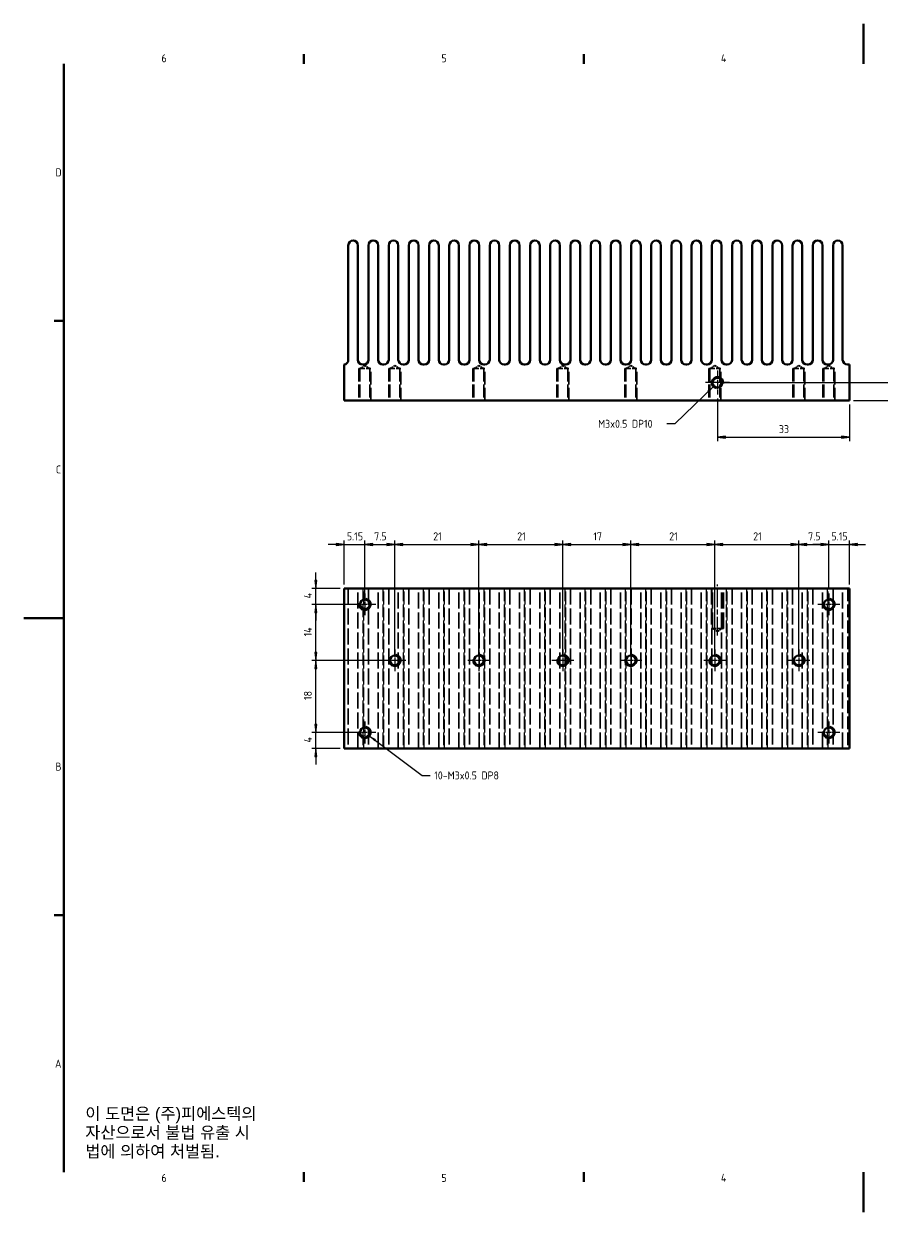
# Model space of a CAD drawing. Header units: millimetres. Extents: x 0 to 420, y 0 to 297.
# Drawn here: x 0 to 214.6, y 0 to 297 of the extents above; entities that cross this region are included whole.
import ezdxf

# ---------------------------------------------------------------- set-up
doc = ezdxf.new("R2010")
doc.units = ezdxf.units.MM
doc.linetypes.add('CHAIN', pattern=[0.3543, 0.2362, -0.0295, 0.0591, -0.0295])
doc.linetypes.add('DASHED', pattern=[0.2067, 0.1654, -0.0413])
doc.layers.get('0').update_dxf_attribs({"lineweight": 25})
for name, color, linetype, lineweight in [('가려진 것(ISO)', 5, 'DASHED', 35), ('가려진 좁은 것(ISO)', 5, 'DASHED', 25), ('가시적인 것(ISO)', 7, 'Continuous', 50), ('가시적인 좁은 것(ISO)', 1, 'Continuous', 35), ('경계(ISO)', 7, 'Continuous', 70), ('기호(ISO)', 7, 'Continuous', 25), ('중심 표식(ISO)', 1, 'Continuous', 25), ('중심선(ISO)', 1, 'Continuous', 25), ('치수(ISO)', 7, 'Continuous', 25)]:
    doc.layers.add(name, color=color, linetype=linetype, lineweight=lineweight)
doc.styles.add('ISO Proportional', font='arial.ttf')
doc.styles.add('ISO ProportionalPSTEK', font='isocp.shx')
doc.dimstyles.new('PSTEK', dxfattribs={"dimtxt": 2, "dimasz": 2, "dimexe": 1, "dimexo": 1, "dimgap": 1, "dimtad": 1, "dimrnd": 1e-08, "dimdsep": 46, "dimtxsty": 'ISO ProportionalPSTEK', "dimblk": 'Filled-1', "dimcen": 0.09, "dimdle": 10, "dimclrd": 3, "dimclre": 3, "dimclrt": 1, "dimadec": 1, "dimazin": 2, "dimtfac": 1, "dimtmove": 0, "dimatfit": 3, "dimfxl": 0, "dimtolj": 1, "dimlwd": -1, "dimlwe": -1, "dimarcsym": 0})
doc.dimstyles.new('PSTEK$7', dxfattribs={"dimtxt": 2, "dimasz": 2, "dimexe": 1, "dimexo": 1, "dimgap": 1, "dimtad": 1, "dimrnd": 1e-08, "dimdsep": 46, "dimtxsty": 'ISO ProportionalPSTEK', "dimblk": 'Filled-1', "dimcen": 0.09, "dimdle": 10, "dimclrd": 3, "dimclre": 3, "dimclrt": 1, "dimadec": 1, "dimazin": 2, "dimtfac": 1, "dimtmove": 0, "dimatfit": 3, "dimfxl": 0, "dimtolj": 1, "dimlwd": -1, "dimlwe": -1, "dimarcsym": 0})

# ---------------------------------------------------------------- blocks, each defined once
blk = doc.blocks.new('경계 Default Border')
at = {"layer": '경계(ISO)'}
for p, q in [((70, 287), (70, 289.4)), ((140, 287), (140, 289.4)), ((10, 222.75), (7.6, 222.75)), ((10, 74.25), (7.6, 74.25)), ((70, 10), (70, 7.6)), ((140, 10), (140, 7.6))]:
    blk.add_line(p, q, dxfattribs=at)
at = {"layer": '경계(ISO)', "flags": 128}
for points in [[(210, 297), (210, 287)], [(10, 10), (10, 287)], [(0, 148.5), (10, 148.5)], [(210, 0), (210, 10)]]:
    blk.add_lwpolyline(points, dxfattribs=at)
at = {"layer": '경계(ISO)', "color": 1, "char_height": 2, "attachment_point": 7, "style": 'ISO ProportionalPSTEK'}
for s, insert in [('6', (34.43, 287.38)), ('5', (104.43, 287.38)), ('4', (174.32, 287.4)), ('D', (7.92, 258.86)), ('C', (8.03, 184.61)), ('B', (7.92, 110.36)), ('A', (7.81, 36.12)), ('6', (34.43, 7.58)), ('5', (104.43, 7.58)), ('4', (174.32, 7.6))]:
    blk.add_mtext(s, dxfattribs=dict(at, insert=insert))
blk = doc.blocks.new('Filled-1')
at = {"color": 0}
for p, q in [((0, 0), (-1, 0.125)), ((-1, 0.125), (-1, -0.125)), ((-1, 0), (0, 0)), ((-1, -0.125), (0, 0))]:
    blk.add_line(p, q, dxfattribs=at)
at = {"color": 0, "flags": 128}
blk.add_lwpolyline([(-1, -0.125), (0, 0)], dxfattribs=at)
at = {"color": 0}
blk.add_solid([(-1, -0.125), (0, 0), (-1, 0.125), (-1, -0.125)], dxfattribs=at)
blk = doc.blocks.new('*D14')
at = {"layer": 'Defpoints', "color": 0}
for p in [(85.3, 166.9), (80.15, 155.9), (85.3, 151.9)]:
    blk.add_point(p, dxfattribs=at)
at = {"layer": '치수(ISO)', "color": 3}
for p, q in [((78.15, 166.9), (76.15, 166.9)), ((80.15, 156.9), (80.15, 167.9)), ((80.15, 166.9), (85.3, 166.9)), ((85.3, 152.9), (85.3, 167.9)), ((87.3, 166.9), (89.3, 166.9))]:
    blk.add_line(p, q, dxfattribs=at)
at = {"layer": '치수(ISO)', "color": 3, "xscale": 2, "yscale": 2, "zscale": 2}
blk.add_blockref('Filled-1', (80.15, 166.9), dxfattribs=at)
at = {"layer": '치수(ISO)', "color": 3, "xscale": 2, "yscale": 2, "zscale": 2, "rotation": 180}
blk.add_blockref('Filled-1', (85.3, 166.9), dxfattribs=at)
at = {"layer": '치수(ISO)', "color": 1, "insert": (80.78, 169.9), "char_height": 2, "attachment_point": 1, "style": 'ISO ProportionalPSTEK'}
blk.add_mtext('\\A1;5.15', dxfattribs=at)
blk = doc.blocks.new('*D15')
at = {"layer": 'Defpoints', "color": 0}
for p in [(92.8, 166.9), (85.3, 151.9), (92.8, 137.9)]:
    blk.add_point(p, dxfattribs=at)
at = {"layer": '치수(ISO)', "color": 3}
for p, q in [((85.3, 152.9), (85.3, 167.9)), ((87.3, 166.9), (90.8, 166.9)), ((92.8, 138.9), (92.8, 167.9))]:
    blk.add_line(p, q, dxfattribs=at)
at = {"layer": '치수(ISO)', "color": 3, "xscale": 2, "yscale": 2, "zscale": 2, "rotation": 180}
blk.add_blockref('Filled-1', (85.3, 166.9), dxfattribs=at)
at = {"layer": '치수(ISO)', "color": 3, "xscale": 2, "yscale": 2, "zscale": 2}
blk.add_blockref('Filled-1', (92.8, 166.9), dxfattribs=at)
at = {"layer": '치수(ISO)', "color": 1, "insert": (87.62, 169.9), "char_height": 2, "attachment_point": 1, "style": 'ISO ProportionalPSTEK'}
blk.add_mtext('\\A1;7.5', dxfattribs=at)
blk = doc.blocks.new('*D16')
at = {"layer": 'Defpoints', "color": 0}
for p in [(113.8, 166.9), (92.8, 137.9), (113.8, 137.9)]:
    blk.add_point(p, dxfattribs=at)
at = {"layer": '치수(ISO)', "color": 3}
for p, q in [((92.8, 138.9), (92.8, 167.9)), ((94.8, 166.9), (111.8, 166.9)), ((113.8, 138.9), (113.8, 167.9))]:
    blk.add_line(p, q, dxfattribs=at)
at = {"layer": '치수(ISO)', "color": 3, "xscale": 2, "yscale": 2, "zscale": 2, "rotation": 180}
blk.add_blockref('Filled-1', (92.8, 166.9), dxfattribs=at)
at = {"layer": '치수(ISO)', "color": 3, "xscale": 2, "yscale": 2, "zscale": 2}
blk.add_blockref('Filled-1', (113.8, 166.9), dxfattribs=at)
at = {"layer": '치수(ISO)', "color": 1, "insert": (102.38, 169.91), "char_height": 2, "attachment_point": 1, "style": 'ISO ProportionalPSTEK'}
blk.add_mtext('\\A1;21', dxfattribs=at)
blk = doc.blocks.new('*D17')
at = {"layer": 'Defpoints', "color": 0}
for p in [(134.8, 166.9), (113.8, 137.9), (134.8, 137.9)]:
    blk.add_point(p, dxfattribs=at)
at = {"layer": '치수(ISO)', "color": 3}
for p, q in [((113.8, 138.9), (113.8, 167.9)), ((115.8, 166.9), (132.8, 166.9)), ((134.8, 138.9), (134.8, 167.9))]:
    blk.add_line(p, q, dxfattribs=at)
at = {"layer": '치수(ISO)', "color": 3, "xscale": 2, "yscale": 2, "zscale": 2, "rotation": 180}
blk.add_blockref('Filled-1', (113.8, 166.9), dxfattribs=at)
at = {"layer": '치수(ISO)', "color": 3, "xscale": 2, "yscale": 2, "zscale": 2}
blk.add_blockref('Filled-1', (134.8, 166.9), dxfattribs=at)
at = {"layer": '치수(ISO)', "color": 1, "insert": (123.38, 169.91), "char_height": 2, "attachment_point": 1, "style": 'ISO ProportionalPSTEK'}
blk.add_mtext('\\A1;21', dxfattribs=at)
blk = doc.blocks.new('*D18')
at = {"layer": 'Defpoints', "color": 0}
for p in [(151.8, 166.9), (134.8, 137.9), (151.8, 137.9)]:
    blk.add_point(p, dxfattribs=at)
at = {"layer": '치수(ISO)', "color": 3}
for p, q in [((134.8, 138.9), (134.8, 167.9)), ((136.8, 166.9), (149.8, 166.9)), ((151.8, 138.9), (151.8, 167.9))]:
    blk.add_line(p, q, dxfattribs=at)
at = {"layer": '치수(ISO)', "color": 3, "xscale": 2, "yscale": 2, "zscale": 2, "rotation": 180}
blk.add_blockref('Filled-1', (134.8, 166.9), dxfattribs=at)
at = {"layer": '치수(ISO)', "color": 3, "xscale": 2, "yscale": 2, "zscale": 2}
blk.add_blockref('Filled-1', (151.8, 166.9), dxfattribs=at)
at = {"layer": '치수(ISO)', "color": 1, "insert": (142.41, 169.9), "char_height": 2, "attachment_point": 1, "style": 'ISO ProportionalPSTEK'}
blk.add_mtext('\\A1;17', dxfattribs=at)
blk = doc.blocks.new('*D19')
at = {"layer": 'Defpoints', "color": 0}
for p in [(172.8, 166.9), (151.8, 137.9), (172.8, 137.9)]:
    blk.add_point(p, dxfattribs=at)
at = {"layer": '치수(ISO)', "color": 3}
for p, q in [((151.8, 138.9), (151.8, 167.9)), ((153.8, 166.9), (170.8, 166.9)), ((172.8, 138.9), (172.8, 167.9))]:
    blk.add_line(p, q, dxfattribs=at)
at = {"layer": '치수(ISO)', "color": 3, "xscale": 2, "yscale": 2, "zscale": 2, "rotation": 180}
blk.add_blockref('Filled-1', (151.8, 166.9), dxfattribs=at)
at = {"layer": '치수(ISO)', "color": 3, "xscale": 2, "yscale": 2, "zscale": 2}
blk.add_blockref('Filled-1', (172.8, 166.9), dxfattribs=at)
at = {"layer": '치수(ISO)', "color": 1, "insert": (161.38, 169.91), "char_height": 2, "attachment_point": 1, "style": 'ISO ProportionalPSTEK'}
blk.add_mtext('\\A1;21', dxfattribs=at)
blk = doc.blocks.new('*D20')
at = {"layer": 'Defpoints', "color": 0}
for p in [(193.8, 166.9), (172.8, 137.9), (193.8, 137.9)]:
    blk.add_point(p, dxfattribs=at)
at = {"layer": '치수(ISO)', "color": 3}
for p, q in [((172.8, 138.9), (172.8, 167.9)), ((174.8, 166.9), (191.8, 166.9)), ((193.8, 138.9), (193.8, 167.9))]:
    blk.add_line(p, q, dxfattribs=at)
at = {"layer": '치수(ISO)', "color": 3, "xscale": 2, "yscale": 2, "zscale": 2, "rotation": 180}
blk.add_blockref('Filled-1', (172.8, 166.9), dxfattribs=at)
at = {"layer": '치수(ISO)', "color": 3, "xscale": 2, "yscale": 2, "zscale": 2}
blk.add_blockref('Filled-1', (193.8, 166.9), dxfattribs=at)
at = {"layer": '치수(ISO)', "color": 1, "insert": (182.38, 169.91), "char_height": 2, "attachment_point": 1, "style": 'ISO ProportionalPSTEK'}
blk.add_mtext('\\A1;21', dxfattribs=at)
blk = doc.blocks.new('*D21')
at = {"layer": 'Defpoints', "color": 0}
for p in [(201.3, 166.9), (201.3, 154.63), (193.8, 137.9)]:
    blk.add_point(p, dxfattribs=at)
at = {"layer": '치수(ISO)', "color": 3}
for p, q in [((193.8, 138.9), (193.8, 167.9)), ((195.8, 166.9), (199.3, 166.9)), ((201.3, 155.63), (201.3, 167.9))]:
    blk.add_line(p, q, dxfattribs=at)
at = {"layer": '치수(ISO)', "color": 3, "xscale": 2, "yscale": 2, "zscale": 2, "rotation": 180}
blk.add_blockref('Filled-1', (193.8, 166.9), dxfattribs=at)
at = {"layer": '치수(ISO)', "color": 3, "xscale": 2, "yscale": 2, "zscale": 2}
blk.add_blockref('Filled-1', (201.3, 166.9), dxfattribs=at)
at = {"layer": '치수(ISO)', "color": 1, "insert": (196.12, 169.9), "char_height": 2, "attachment_point": 1, "style": 'ISO ProportionalPSTEK'}
blk.add_mtext('\\A1;7.5', dxfattribs=at)
blk = doc.blocks.new('*D22')
at = {"layer": 'Defpoints', "color": 0}
for p in [(206.45, 166.9), (201.3, 154.63), (206.45, 155.9)]:
    blk.add_point(p, dxfattribs=at)
at = {"layer": '치수(ISO)', "color": 3}
for p, q in [((199.3, 166.9), (197.3, 166.9)), ((201.3, 155.63), (201.3, 167.9)), ((201.3, 166.9), (206.45, 166.9)), ((206.45, 156.9), (206.45, 167.9)), ((208.45, 166.9), (210.45, 166.9))]:
    blk.add_line(p, q, dxfattribs=at)
at = {"layer": '치수(ISO)', "color": 3, "xscale": 2, "yscale": 2, "zscale": 2}
blk.add_blockref('Filled-1', (201.3, 166.9), dxfattribs=at)
at = {"layer": '치수(ISO)', "color": 3, "xscale": 2, "yscale": 2, "zscale": 2, "rotation": 180}
blk.add_blockref('Filled-1', (206.45, 166.9), dxfattribs=at)
at = {"layer": '치수(ISO)', "color": 1, "insert": (201.93, 169.9), "char_height": 2, "attachment_point": 1, "style": 'ISO ProportionalPSTEK'}
blk.add_mtext('\\A1;5.15', dxfattribs=at)
blk = doc.blocks.new('*D23')
at = {"layer": 'Defpoints', "color": 0}
for p in [(73.03, 155.9), (80.15, 155.9), (85.3, 151.9)]:
    blk.add_point(p, dxfattribs=at)
at = {"layer": '치수(ISO)', "color": 3}
for p, q in [((73.03, 157.9), (73.03, 159.9)), ((79.15, 155.9), (72.03, 155.9)), ((73.03, 151.9), (73.03, 155.9)), ((84.3, 151.9), (72.03, 151.9)), ((73.03, 149.9), (73.03, 147.9))]:
    blk.add_line(p, q, dxfattribs=at)
at = {"layer": '치수(ISO)', "color": 3, "xscale": 2, "yscale": 2, "zscale": 2}
for p, rotation in [((73.03, 155.9), 270), ((73.03, 151.9), 90)]:
    blk.add_blockref('Filled-1', p, dxfattribs=dict(at, rotation=rotation))
at = {"layer": '치수(ISO)', "color": 1, "insert": (70.03, 153.4), "char_height": 2, "attachment_point": 1, "rotation": 90, "style": 'ISO ProportionalPSTEK'}
blk.add_mtext('\\A1;4', dxfattribs=at)
blk = doc.blocks.new('*D24')
at = {"layer": 'Defpoints', "color": 0}
for p in [(73.03, 151.9), (85.3, 151.9), (92.8, 137.9)]:
    blk.add_point(p, dxfattribs=at)
at = {"layer": '치수(ISO)', "color": 3}
for p, q in [((84.3, 151.9), (72.03, 151.9)), ((73.03, 139.9), (73.03, 149.9)), ((91.8, 137.9), (72.03, 137.9))]:
    blk.add_line(p, q, dxfattribs=at)
at = {"layer": '치수(ISO)', "color": 3, "xscale": 2, "yscale": 2, "zscale": 2}
for p, rotation in [((73.03, 151.9), 90), ((73.03, 137.9), 270)]:
    blk.add_blockref('Filled-1', p, dxfattribs=dict(at, rotation=rotation))
at = {"layer": '치수(ISO)', "color": 1, "insert": (70.03, 143.91), "char_height": 2, "attachment_point": 1, "rotation": 90, "style": 'ISO ProportionalPSTEK'}
blk.add_mtext('\\A1;14', dxfattribs=at)
blk = doc.blocks.new('*D25')
at = {"layer": 'Defpoints', "color": 0}
for p in [(73.03, 137.9), (92.8, 137.9), (85.3, 119.9)]:
    blk.add_point(p, dxfattribs=at)
at = {"layer": '치수(ISO)', "color": 3}
for p, q in [((91.8, 137.9), (72.03, 137.9)), ((73.03, 121.9), (73.03, 135.9)), ((84.3, 119.9), (72.03, 119.9))]:
    blk.add_line(p, q, dxfattribs=at)
at = {"layer": '치수(ISO)', "color": 3, "xscale": 2, "yscale": 2, "zscale": 2}
for p, rotation in [((73.03, 137.9), 90), ((73.03, 119.9), 270)]:
    blk.add_blockref('Filled-1', p, dxfattribs=dict(at, rotation=rotation))
at = {"layer": '치수(ISO)', "color": 1, "insert": (70.03, 128.01), "char_height": 2, "attachment_point": 1, "rotation": 90, "style": 'ISO ProportionalPSTEK'}
blk.add_mtext('\\A1;18', dxfattribs=at)
blk = doc.blocks.new('*D26')
at = {"layer": 'Defpoints', "color": 0}
for p in [(73.03, 119.9), (85.3, 119.9), (80.15, 115.9)]:
    blk.add_point(p, dxfattribs=at)
at = {"layer": '치수(ISO)', "color": 3}
for p, q in [((73.03, 121.9), (73.03, 123.9)), ((84.3, 119.9), (72.03, 119.9)), ((73.03, 115.9), (73.03, 119.9)), ((79.15, 115.9), (72.03, 115.9)), ((73.03, 113.9), (73.03, 111.9))]:
    blk.add_line(p, q, dxfattribs=at)
at = {"layer": '치수(ISO)', "color": 3, "xscale": 2, "yscale": 2, "zscale": 2}
for p, rotation in [((73.03, 119.9), 270), ((73.03, 115.9), 90)]:
    blk.add_blockref('Filled-1', p, dxfattribs=dict(at, rotation=rotation))
at = {"layer": '치수(ISO)', "color": 1, "insert": (70.03, 117.4), "char_height": 2, "attachment_point": 1, "rotation": 90, "style": 'ISO ProportionalPSTEK'}
blk.add_mtext('\\A1;4', dxfattribs=at)
blk = doc.blocks.new('*D29')
at = {"layer": 'Defpoints', "color": 0}
for p in [(173.45, 207.33), (206.45, 202.83), (222.39, 202.83)]:
    blk.add_point(p, dxfattribs=at)
at = {"layer": '치수(ISO)', "color": 3}
for p, q in [((222.39, 209.33), (222.39, 211.33)), ((174.45, 207.33), (223.39, 207.33)), ((222.39, 207.33), (222.39, 202.83)), ((207.45, 202.83), (223.39, 202.83)), ((222.39, 200.83), (222.39, 198.83))]:
    blk.add_line(p, q, dxfattribs=at)
at = {"layer": '치수(ISO)', "color": 3, "xscale": 2, "yscale": 2, "zscale": 2}
for p, rotation in [((222.39, 207.33), 270), ((222.39, 202.83), 90)]:
    blk.add_blockref('Filled-1', p, dxfattribs=dict(at, rotation=rotation))
at = {"layer": '치수(ISO)', "color": 1, "insert": (219.39, 203.54), "char_height": 2, "attachment_point": 1, "rotation": 90, "style": 'ISO ProportionalPSTEK'}
blk.add_mtext('\\A1;4.5', dxfattribs=at)
blk = doc.blocks.new('*D30')
at = {"layer": 'Defpoints', "color": 0}
for p in [(173.45, 204.33), (206.45, 202.83), (206.45, 193.7)]:
    blk.add_point(p, dxfattribs=at)
at = {"layer": '치수(ISO)', "color": 3}
for p, q in [((173.45, 203.33), (173.45, 192.7)), ((206.45, 201.83), (206.45, 192.7)), ((175.45, 193.7), (204.45, 193.7))]:
    blk.add_line(p, q, dxfattribs=at)
at = {"layer": '치수(ISO)', "color": 3, "xscale": 2, "yscale": 2, "zscale": 2, "rotation": 180}
blk.add_blockref('Filled-1', (173.45, 193.7), dxfattribs=at)
at = {"layer": '치수(ISO)', "color": 3, "xscale": 2, "yscale": 2, "zscale": 2}
blk.add_blockref('Filled-1', (206.45, 193.7), dxfattribs=at)
at = {"layer": '치수(ISO)', "color": 1, "insert": (188.81, 196.7), "char_height": 2, "attachment_point": 1, "style": 'ISO ProportionalPSTEK'}
blk.add_mtext('\\A1;33', dxfattribs=at)

msp = doc.modelspace()

# ---------------------------------------------------------------- linework, layer by layer
at = {"layer": '가려진 것(ISO)', "ltscale": 2.731951}
for p, q in [((85.299, 211.567), (84.069, 210.828)), ((85.299, 211.567), (86.528, 210.828)), ((92.799, 211.567), (91.569, 210.828)), ((92.799, 211.567), (94.028, 210.828)), ((113.799, 211.567), (112.569, 210.828)), ((113.799, 211.567), (115.028, 210.828)), ((134.799, 211.567), (133.569, 210.828)), ((134.799, 211.567), (136.028, 210.828)), ((151.798, 211.567), (150.569, 210.828)), ((151.798, 211.567), (153.028, 210.828)), ((172.798, 211.567), (171.569, 210.828)), ((172.798, 211.567), (174.028, 210.828)), ((193.798, 211.567), (192.569, 210.828)), ((193.798, 211.567), (195.028, 210.828)), ((201.298, 211.567), (200.069, 210.828)), ((201.298, 211.567), (202.528, 210.828)), ((173.448, 145.166), (172.219, 145.905)), ((173.448, 145.166), (174.678, 145.905))]:
    msp.add_line(p, q, dxfattribs=at)
at = {"layer": '가려진 것(ISO)', "ltscale": 19.351717}
for p, q in [((83.799, 210.828), (83.799, 202.828)), ((84.069, 210.828), (84.069, 202.828)), ((86.528, 210.828), (86.528, 202.828)), ((86.799, 202.828), (86.799, 210.828)), ((91.299, 210.828), (91.299, 202.828)), ((91.569, 210.828), (91.569, 202.828)), ((94.028, 210.828), (94.028, 202.828)), ((94.299, 202.828), (94.299, 210.828)), ((112.299, 210.828), (112.299, 202.828)), ((112.569, 210.828), (112.569, 202.828)), ((115.028, 210.828), (115.028, 202.828)), ((115.299, 202.828), (115.299, 210.828)), ((133.299, 210.828), (133.299, 202.828)), ((133.569, 210.828), (133.569, 202.828)), ((136.028, 210.828), (136.028, 202.828)), ((136.299, 202.828), (136.299, 210.828)), ((150.298, 210.828), (150.298, 202.828)), ((150.569, 210.828), (150.569, 202.828)), ((153.028, 210.828), (153.028, 202.828)), ((153.298, 202.828), (153.298, 210.828)), ((171.298, 210.828), (171.298, 202.828)), ((171.569, 210.828), (171.569, 202.828)), ((174.028, 210.828), (174.028, 202.828)), ((174.298, 202.828), (174.298, 210.828)), ((192.298, 210.828), (192.298, 202.828)), ((192.569, 210.828), (192.569, 202.828)), ((195.028, 210.828), (195.028, 202.828)), ((195.298, 202.828), (195.298, 210.828)), ((199.798, 210.828), (199.798, 202.828)), ((200.069, 210.828), (200.069, 202.828)), ((202.528, 210.828), (202.528, 202.828)), ((202.798, 202.828), (202.798, 210.828))]:
    msp.add_line(p, q, dxfattribs=at)
at = {"layer": '가려진 것(ISO)', "ltscale": 8.975572}
for p, q in [((83.799, 210.828), (86.799, 210.828)), ((91.299, 210.828), (94.299, 210.828)), ((112.299, 210.828), (115.299, 210.828)), ((133.299, 210.828), (136.299, 210.828)), ((150.298, 210.828), (153.298, 210.828)), ((171.298, 210.828), (174.298, 210.828)), ((192.298, 210.828), (195.298, 210.828)), ((199.798, 210.828), (202.798, 210.828)), ((174.948, 145.905), (171.948, 145.905))]:
    msp.add_line(p, q, dxfattribs=at)
at = {"layer": '가려진 것(ISO)', "ltscale": 24.189648}
for p, q in [((81.148, 155.905), (81.148, 115.905)), ((83.548, 115.905), (83.548, 155.905)), ((86.198, 155.905), (86.198, 115.905)), ((88.598, 115.905), (88.598, 155.905)), ((91.248, 155.905), (91.248, 115.905)), ((93.648, 115.905), (93.648, 155.905)), ((96.298, 155.905), (96.298, 115.905)), ((98.698, 115.905), (98.698, 155.905)), ((101.348, 155.905), (101.348, 115.905)), ((103.748, 115.905), (103.748, 155.905)), ((106.398, 155.905), (106.398, 115.905)), ((108.798, 115.905), (108.798, 155.905)), ((111.448, 155.905), (111.448, 115.905)), ((113.848, 115.905), (113.848, 155.905)), ((116.498, 155.905), (116.498, 115.905)), ((118.898, 115.905), (118.898, 155.905)), ((121.548, 155.905), (121.548, 115.905)), ((123.948, 115.905), (123.948, 155.905)), ((126.598, 155.905), (126.598, 115.905)), ((128.998, 115.905), (128.998, 155.905)), ((131.648, 155.905), (131.648, 115.905)), ((134.048, 115.905), (134.048, 155.905)), ((136.698, 155.905), (136.698, 115.905)), ((139.098, 115.905), (139.098, 155.905)), ((141.748, 155.905), (141.748, 115.905)), ((144.148, 115.905), (144.148, 155.905)), ((146.798, 155.905), (146.798, 115.905)), ((149.198, 115.905), (149.198, 155.905)), ((151.848, 155.905), (151.848, 115.905)), ((154.248, 115.905), (154.248, 155.905)), ((156.898, 155.905), (156.898, 115.905)), ((159.298, 115.905), (159.298, 155.905)), ((161.948, 155.905), (161.948, 115.905)), ((164.348, 115.905), (164.348, 155.905)), ((166.998, 155.905), (166.998, 115.905)), ((169.398, 115.905), (169.398, 155.905)), ((171.948, 155.905), (171.948, 145.905)), ((172.048, 155.905), (172.048, 115.905)), ((172.219, 145.905), (172.219, 155.905)), ((174.448, 115.905), (174.448, 155.905)), ((174.678, 145.905), (174.678, 155.905)), ((174.948, 145.905), (174.948, 155.905)), ((177.098, 155.905), (177.098, 115.905)), ((179.498, 115.905), (179.498, 155.905)), ((182.148, 155.905), (182.148, 115.905)), ((184.548, 115.905), (184.548, 155.905)), ((187.198, 155.905), (187.198, 115.905)), ((189.598, 115.905), (189.598, 155.905)), ((192.248, 155.905), (192.248, 115.905)), ((194.648, 115.905), (194.648, 155.905)), ((197.298, 155.905), (197.298, 115.905)), ((199.698, 115.905), (199.698, 155.905)), ((202.348, 155.905), (202.348, 115.905)), ((204.748, 115.905), (204.748, 155.905))]:
    msp.add_line(p, q, dxfattribs=at)
at = {"layer": '가려진 좁은 것(ISO)', "ltscale": 19.351717}
for p, q in [((84.748, 155.905), (84.748, 115.905)), ((84.998, 115.905), (84.998, 155.905)), ((89.798, 155.905), (89.798, 115.905)), ((90.048, 115.905), (90.048, 155.905)), ((94.848, 155.905), (94.848, 115.905)), ((95.098, 115.905), (95.098, 155.905)), ((99.898, 155.905), (99.898, 115.905)), ((100.148, 115.905), (100.148, 155.905)), ((104.948, 155.905), (104.948, 115.905)), ((105.198, 115.905), (105.198, 155.905)), ((109.998, 155.905), (109.998, 115.905)), ((110.248, 115.905), (110.248, 155.905)), ((115.048, 155.905), (115.048, 115.905)), ((115.298, 115.905), (115.298, 155.905)), ((120.098, 155.905), (120.098, 115.905)), ((120.348, 115.905), (120.348, 155.905)), ((125.148, 155.905), (125.148, 115.905)), ((125.398, 115.905), (125.398, 155.905)), ((130.198, 155.905), (130.198, 115.905)), ((130.448, 115.905), (130.448, 155.905)), ((135.248, 155.905), (135.248, 115.905)), ((135.498, 115.905), (135.498, 155.905)), ((140.298, 155.905), (140.298, 115.905)), ((140.548, 115.905), (140.548, 155.905)), ((145.348, 155.905), (145.348, 115.905)), ((145.598, 115.905), (145.598, 155.905)), ((150.398, 155.905), (150.398, 115.905)), ((150.648, 115.905), (150.648, 155.905)), ((155.448, 155.905), (155.448, 115.905)), ((155.698, 115.905), (155.698, 155.905)), ((160.498, 155.905), (160.498, 115.905)), ((160.748, 115.905), (160.748, 155.905)), ((165.548, 155.905), (165.548, 115.905)), ((165.798, 115.905), (165.798, 155.905)), ((170.598, 155.905), (170.598, 115.905)), ((170.848, 115.905), (170.848, 155.905)), ((175.648, 155.905), (175.648, 115.905)), ((175.898, 115.905), (175.898, 155.905)), ((180.698, 155.905), (180.698, 115.905)), ((180.948, 115.905), (180.948, 155.905)), ((185.748, 155.905), (185.748, 115.905)), ((185.998, 115.905), (185.998, 155.905)), ((190.798, 155.905), (190.798, 115.905)), ((191.048, 115.905), (191.048, 155.905)), ((195.848, 155.905), (195.848, 115.905)), ((196.098, 115.905), (196.098, 155.905)), ((200.898, 155.905), (200.898, 115.905)), ((201.148, 115.905), (201.148, 155.905)), ((205.948, 155.905), (205.948, 115.905))]:
    msp.add_line(p, q, dxfattribs=at)
at = {"layer": '가시적인 것(ISO)'}
for p, q in [((81.148, 241.628), (81.148, 213.011)), ((83.548, 213.028), (83.548, 241.628)), ((86.198, 241.628), (86.198, 213.028)), ((88.598, 213.028), (88.598, 241.628)), ((91.248, 241.628), (91.248, 213.028)), ((93.648, 213.028), (93.648, 241.628)), ((96.298, 241.628), (96.298, 213.028)), ((98.698, 213.028), (98.698, 241.628)), ((101.348, 241.628), (101.348, 213.028)), ((103.748, 213.028), (103.748, 241.628)), ((106.398, 241.628), (106.398, 213.028)), ((108.798, 213.028), (108.798, 241.628)), ((111.448, 241.628), (111.448, 213.028)), ((113.848, 213.028), (113.848, 241.628)), ((116.498, 241.628), (116.498, 213.028)), ((118.898, 213.028), (118.898, 241.628)), ((121.548, 241.628), (121.548, 213.028)), ((123.948, 213.028), (123.948, 241.628)), ((126.598, 241.628), (126.598, 213.028)), ((128.998, 213.028), (128.998, 241.628)), ((131.648, 241.628), (131.648, 213.028)), ((134.048, 213.028), (134.048, 241.628)), ((136.698, 241.628), (136.698, 213.028)), ((139.098, 213.028), (139.098, 241.628)), ((141.748, 241.628), (141.748, 213.028)), ((144.148, 213.028), (144.148, 241.628)), ((146.798, 241.628), (146.798, 213.028)), ((149.198, 213.028), (149.198, 241.628)), ((151.848, 241.628), (151.848, 213.028)), ((154.248, 213.028), (154.248, 241.628)), ((156.898, 241.628), (156.898, 213.028)), ((159.298, 213.028), (159.298, 241.628)), ((161.948, 241.628), (161.948, 213.028)), ((164.348, 213.028), (164.348, 241.628)), ((166.998, 241.628), (166.998, 213.028)), ((169.398, 213.028), (169.398, 241.628)), ((172.048, 241.628), (172.048, 213.028)), ((174.448, 213.028), (174.448, 241.628)), ((177.098, 241.628), (177.098, 213.028)), ((179.498, 213.028), (179.498, 241.628)), ((182.148, 241.628), (182.148, 213.028)), ((184.548, 213.028), (184.548, 241.628)), ((187.198, 241.628), (187.198, 213.028)), ((189.598, 213.028), (189.598, 241.628)), ((192.248, 241.628), (192.248, 213.028)), ((194.648, 213.028), (194.648, 241.628)), ((197.298, 241.628), (197.298, 213.028)), ((199.698, 213.028), (199.698, 241.628)), ((202.348, 241.628), (202.348, 213.028)), ((204.748, 213.028), (204.748, 241.628)), ((80.148, 202.828), (80.148, 211.828)), ((84.748, 211.828), (84.998, 211.828)), ((89.798, 211.828), (90.048, 211.828)), ((94.848, 211.828), (95.098, 211.828)), ((99.898, 211.828), (100.148, 211.828)), ((104.948, 211.828), (105.198, 211.828)), ((109.998, 211.828), (110.248, 211.828)), ((115.048, 211.828), (115.298, 211.828)), ((120.098, 211.828), (120.348, 211.828)), ((125.148, 211.828), (125.398, 211.828)), ((130.198, 211.828), (130.448, 211.828)), ((135.248, 211.828), (135.498, 211.828)), ((140.298, 211.828), (140.548, 211.828)), ((145.348, 211.828), (145.598, 211.828)), ((150.398, 211.828), (150.648, 211.828)), ((155.448, 211.828), (155.698, 211.828)), ((160.498, 211.828), (160.748, 211.828)), ((165.548, 211.828), (165.798, 211.828)), ((170.598, 211.828), (170.848, 211.828)), ((175.648, 211.828), (175.898, 211.828)), ((180.698, 211.828), (180.948, 211.828)), ((185.748, 211.828), (185.998, 211.828)), ((190.798, 211.828), (191.048, 211.828)), ((195.848, 211.828), (196.098, 211.828)), ((200.898, 211.828), (201.148, 211.828)), ((205.948, 211.828), (206.448, 211.828)), ((206.448, 202.828), (206.448, 211.828)), ((206.448, 202.828), (80.148, 202.828)), ((206.448, 155.905), (80.148, 155.905)), ((80.148, 155.905), (80.148, 115.905)), ((206.448, 115.905), (206.448, 155.905)), ((80.148, 115.905), (206.448, 115.905))]:
    msp.add_line(p, q, dxfattribs=at)
for centre in [(173.448, 207.328), (85.299, 151.905), (201.298, 151.905), (92.799, 137.905), (113.799, 137.905), (134.799, 137.905), (151.798, 137.905), (172.798, 137.905), (193.798, 137.905), (85.299, 119.904), (201.298, 119.904)]:
    msp.add_circle(centre, 1.23, dxfattribs=at)
for centre, start, end in [((82.348, 241.628), 0, 180), ((87.398, 241.628), 0, 180), ((92.448, 241.628), 0, 180), ((97.498, 241.628), 0, 180), ((102.548, 241.628), 0, 180), ((107.598, 241.628), 0, 180), ((112.648, 241.628), 0, 180), ((117.698, 241.628), 0, 180), ((122.748, 241.628), 0, 180), ((127.798, 241.628), 0, 180), ((132.848, 241.628), 0, 180), ((137.898, 241.628), 0, 180), ((142.948, 241.628), 0, 180), ((147.998, 241.628), 0, 180), ((153.048, 241.628), 0, 180), ((158.098, 241.628), 0, 180), ((163.148, 241.628), 0, 180), ((168.198, 241.628), 0, 180), ((173.248, 241.628), 0, 180), ((178.298, 241.628), 0, 180), ((183.348, 241.628), 0, 180), ((188.398, 241.628), 0, 180), ((193.448, 241.628), 0, 180), ((198.498, 241.628), 0, 180), ((203.548, 241.628), 0, 180), ((79.948, 213.011), 279.59407, 0), ((84.748, 213.028), 180, 270), ((84.998, 213.028), 270, 0), ((89.798, 213.028), 180, 270), ((90.048, 213.028), 270, 0), ((94.848, 213.028), 180, 270), ((95.098, 213.028), 270, 0), ((99.898, 213.028), 180, 270), ((100.148, 213.028), 270, 0), ((104.948, 213.028), 180, 270), ((105.198, 213.028), 270, 0), ((109.998, 213.028), 180, 270), ((110.248, 213.028), 270, 0), ((115.048, 213.028), 180, 270), ((115.298, 213.028), 270, 0), ((120.098, 213.028), 180, 270), ((120.348, 213.028), 270, 0), ((125.148, 213.028), 180, 270), ((125.398, 213.028), 270, 0), ((130.198, 213.028), 180, 270), ((130.448, 213.028), 270, 0), ((135.248, 213.028), 180, 270), ((135.498, 213.028), 270, 0), ((140.298, 213.028), 180, 270), ((140.548, 213.028), 270, 0), ((145.348, 213.028), 180, 270), ((145.598, 213.028), 270, 0), ((150.398, 213.028), 180, 270), ((150.648, 213.028), 270, 0), ((155.448, 213.028), 180, 270), ((155.698, 213.028), 270, 0), ((160.498, 213.028), 180, 270), ((160.748, 213.028), 270, 0), ((165.548, 213.028), 180, 270), ((165.798, 213.028), 270, 0), ((170.598, 213.028), 180, 270), ((170.848, 213.028), 270, 0), ((175.648, 213.028), 180, 270), ((175.898, 213.028), 270, 0), ((180.698, 213.028), 180, 270), ((180.948, 213.028), 270, 0), ((185.748, 213.028), 180, 270), ((185.998, 213.028), 270, 0), ((190.798, 213.028), 180, 270), ((191.048, 213.028), 270, 0), ((195.848, 213.028), 180, 270), ((196.098, 213.028), 270, 0), ((200.898, 213.028), 180, 270), ((201.148, 213.028), 270, 0), ((205.948, 213.028), 180, 270)]:
    msp.add_arc(centre, 1.2, start, end, dxfattribs=at)
at = {"layer": '가시적인 좁은 것(ISO)'}
for centre, start, end in [((173.448, 207.328), 350, 260), ((85.299, 151.905), 170, 80), ((201.298, 151.905), 170, 80), ((92.799, 137.905), 170, 80), ((113.799, 137.905), 170, 80), ((134.799, 137.905), 170, 80), ((151.798, 137.905), 170, 80), ((172.798, 137.905), 170, 80), ((193.798, 137.905), 170, 80), ((85.299, 119.904), 170, 80), ((201.298, 119.904), 170, 80)]:
    msp.add_arc(centre, 1.5, start, end, dxfattribs=at)
at = {"layer": '중심 표식(ISO)', "linetype": 'CHAIN', "ltscale": 6.667144}
for p, q in [((173.448, 210.328), (173.448, 204.328)), ((176.448, 207.328), (170.448, 207.328))]:
    msp.add_line(p, q, dxfattribs=at)
at = {"layer": '중심 표식(ISO)', "linetype": 'CHAIN', "ltscale": 6.065981}
for p, q in [((85.299, 154.634), (85.299, 149.175)), ((201.298, 154.634), (201.298, 149.175)), ((88.028, 151.905), (82.569, 151.905)), ((204.028, 151.905), (198.569, 151.905)), ((92.799, 140.634), (92.799, 135.175)), ((113.799, 140.634), (113.799, 135.175)), ((134.799, 140.634), (134.799, 135.175)), ((151.798, 140.634), (151.798, 135.175)), ((172.798, 140.634), (172.798, 135.175)), ((193.798, 140.634), (193.798, 135.175)), ((95.528, 137.905), (90.069, 137.905)), ((116.528, 137.905), (111.069, 137.905)), ((137.528, 137.905), (132.069, 137.905)), ((154.528, 137.905), (149.069, 137.905)), ((175.528, 137.905), (170.069, 137.905)), ((196.528, 137.905), (191.069, 137.905)), ((85.299, 122.634), (85.299, 117.175)), ((201.298, 122.634), (201.298, 117.175)), ((88.028, 119.904), (82.569, 119.904)), ((204.028, 119.904), (198.569, 119.904))]:
    msp.add_line(p, q, dxfattribs=at)
at = {"layer": '중심선(ISO)', "linetype": 'CHAIN', "ltscale": 19.757267}
msp.add_line((173.448, 144.166), (173.448, 156.905), dxfattribs=at)

# ---------------------------------------------------------------- block references
msp.add_blockref('경계 Default Border', (0, 0))

# ---------------------------------------------------------------- texts
at = {"layer": '기호(ISO)', "color": 1, "char_height": 2, "attachment_point": 1, "line_spacing_factor": 0.35, "style": 'ISO ProportionalPSTEK'}
for s, insert, width in [('{M3x0.5 DP10}', (143.605, 198.025), 16.16482), ('{10-M3x0.5 DP8}', (102.632, 110.157), 19.30918)]:
    msp.add_mtext(s, dxfattribs=dict(at, insert=insert, width=width))
at = {"layer": '기호(ISO)', "color": 7, "insert": (15.395, 26.156), "char_height": 3, "width": 51.24014, "attachment_point": 1, "line_spacing_factor": 0.944221, "style": 'ISO Proportional'}
msp.add_mtext('{\\fArial|b0|i0;이 도면은 (주)피에스텍의\\P자산으로서 불법 유출 시 \\P법에 의하여 처벌됨.}', dxfattribs=at)

# ---------------------------------------------------------------- dimensions: what is measured, and where the dimension line sits
at = {"layer": '치수(ISO)', "color": 3}
for base, p1, p2, angle, override, picture, middle in [((222.392, 202.828), (173.448, 207.328), (206.448, 202.828), 90, {"dimdec": 2, "dimtp": 0, "dimtm": 0, "dimtdec": 2, "dimtofl": 1, "dimatfit": 1}, '*D29', (222.392, 205.078)), ((85.299, 166.905), (80.148, 155.905), (85.299, 151.905), 180, {"dimdec": 2, "dimblk2": 'Filled-1', "dimsah": 1, "dimtp": 0, "dimtm": 0, "dimtdec": 2, "dimtofl": 1, "dimatfit": 1}, '*D14', (82.724, 166.905)), ((92.799, 166.905), (85.299, 151.905), (92.799, 137.905), 180, {"dimdec": 2, "dimblk1": 'Filled-1', "dimblk2": 'Filled-1', "dimsah": 1, "dimtp": 0, "dimtm": 0, "dimtdec": 2, "dimtofl": 0, "dimatfit": 1}, '*D15', (89.059, 166.905)), ((113.799, 166.905), (92.799, 137.905), (113.799, 137.905), 180, {"dimdec": 2, "dimblk1": 'Filled-1', "dimblk2": 'Filled-1', "dimsah": 1, "dimtp": 0, "dimtm": 0, "dimtdec": 2, "dimtofl": 0, "dimatfit": 1}, '*D16', (103.309, 166.905)), ((134.799, 166.905), (113.799, 137.905), (134.799, 137.905), 180, {"dimdec": 2, "dimblk1": 'Filled-1', "dimblk2": 'Filled-1', "dimsah": 1, "dimtp": 0, "dimtm": 0, "dimtdec": 2, "dimtofl": 0, "dimatfit": 1}, '*D17', (124.309, 166.905)), ((151.798, 166.905), (134.799, 137.905), (151.798, 137.905), 180, {"dimdec": 2, "dimblk1": 'Filled-1', "dimblk2": 'Filled-1', "dimsah": 1, "dimtp": 0, "dimtm": 0, "dimtdec": 2, "dimtofl": 0, "dimatfit": 1}, '*D18', (143.308, 166.905)), ((172.798, 166.905), (151.798, 137.905), (172.798, 137.905), 180, {"dimdec": 2, "dimblk1": 'Filled-1', "dimblk2": 'Filled-1', "dimsah": 1, "dimtp": 0, "dimtm": 0, "dimtdec": 2, "dimtofl": 0, "dimatfit": 1}, '*D19', (162.308, 166.905)), ((193.798, 166.905), (172.798, 137.905), (193.798, 137.905), 180, {"dimdec": 2, "dimblk1": 'Filled-1', "dimblk2": 'Filled-1', "dimsah": 1, "dimtp": 0, "dimtm": 0, "dimtdec": 2, "dimtofl": 0, "dimatfit": 1}, '*D20', (183.308, 166.905)), ((201.298, 166.905), (193.798, 137.905), (201.298, 154.634), 180, {"dimdec": 2, "dimblk1": 'Filled-1', "dimblk2": 'Filled-1', "dimsah": 1, "dimtp": 0, "dimtm": 0, "dimtdec": 2, "dimtofl": 0, "dimatfit": 1}, '*D21', (197.558, 166.905)), ((206.448, 166.905), (201.298, 154.634), (206.448, 155.905), 180, {"dimdec": 2, "dimblk1": 'Filled-1', "dimsah": 1, "dimtp": 0, "dimtm": 0, "dimtdec": 2, "dimtofl": 1, "dimatfit": 1}, '*D22', (203.873, 166.905)), ((73.035, 155.905), (85.299, 151.905), (80.148, 155.905), 90, {"dimdec": 2, "dimblk1": 'Filled-1', "dimsah": 1, "dimtp": 0, "dimtm": 0, "dimtdec": 2, "dimtofl": 1, "dimatfit": 1}, '*D23', (73.035, 153.905)), ((73.035, 151.905), (92.799, 137.905), (85.299, 151.905), 90, {"dimdec": 2, "dimblk1": 'Filled-1', "dimblk2": 'Filled-1', "dimsah": 1, "dimtp": 0, "dimtm": 0, "dimtdec": 2, "dimtofl": 0, "dimatfit": 1}, '*D24', (73.035, 144.915)), ((73.035, 137.905), (85.299, 119.904), (92.799, 137.905), 90, {"dimdec": 2, "dimblk1": 'Filled-1', "dimblk2": 'Filled-1', "dimsah": 1, "dimtp": 0, "dimtm": 0, "dimtdec": 2, "dimtofl": 0, "dimatfit": 1}, '*D25', (73.035, 128.914)), ((73.035, 119.904), (80.148, 115.905), (85.299, 119.904), 90, {"dimdec": 2, "dimblk2": 'Filled-1', "dimsah": 1, "dimtp": 0, "dimtm": 0, "dimtdec": 2, "dimtofl": 1, "dimatfit": 1}, '*D26', (73.035, 117.905))]:
    dim = msp.add_linear_dim(base=base, p1=p1, p2=p2, angle=angle, dimstyle='PSTEK', override=override, dxfattribs=at)
    dim.commit()
    dim.dimension.update_dxf_attribs({"geometry": picture, "text_midpoint": middle, "dimtype": 160})
dim = msp.add_linear_dim(base=(206.448, 193.705), p1=(173.448, 204.328), p2=(206.448, 202.828), dimstyle='PSTEK', override={"dimdec": 2, "dimtp": 0, "dimtm": 0, "dimtdec": 2, "dimtofl": 0, "dimatfit": 1}, dxfattribs=at)
dim.commit()
dim.dimension.update_dxf_attribs({"geometry": '*D30', "text_midpoint": (189.948, 193.705), "dimtype": 160})

# ---------------------------------------------------------------- leaders
at = {"layer": '기호(ISO)', "color": 3, "annotation_type": 0, "has_hookline": 1}
for points, hookline_direction, text_width in [([(172.579, 206.459), (162.769, 197.025), (160.769, 197.025)], 1, 13.802), ([(86.273, 119.155), (99.632, 109.157), (101.632, 109.157)], 0, 16.6)]:
    msp.add_leader(points, dimstyle='PSTEK$7', override={"dimtad": 0}, dxfattribs=dict(at, hookline_direction=hookline_direction, text_width=text_width))

doc.saveas('drawing.dxf')
